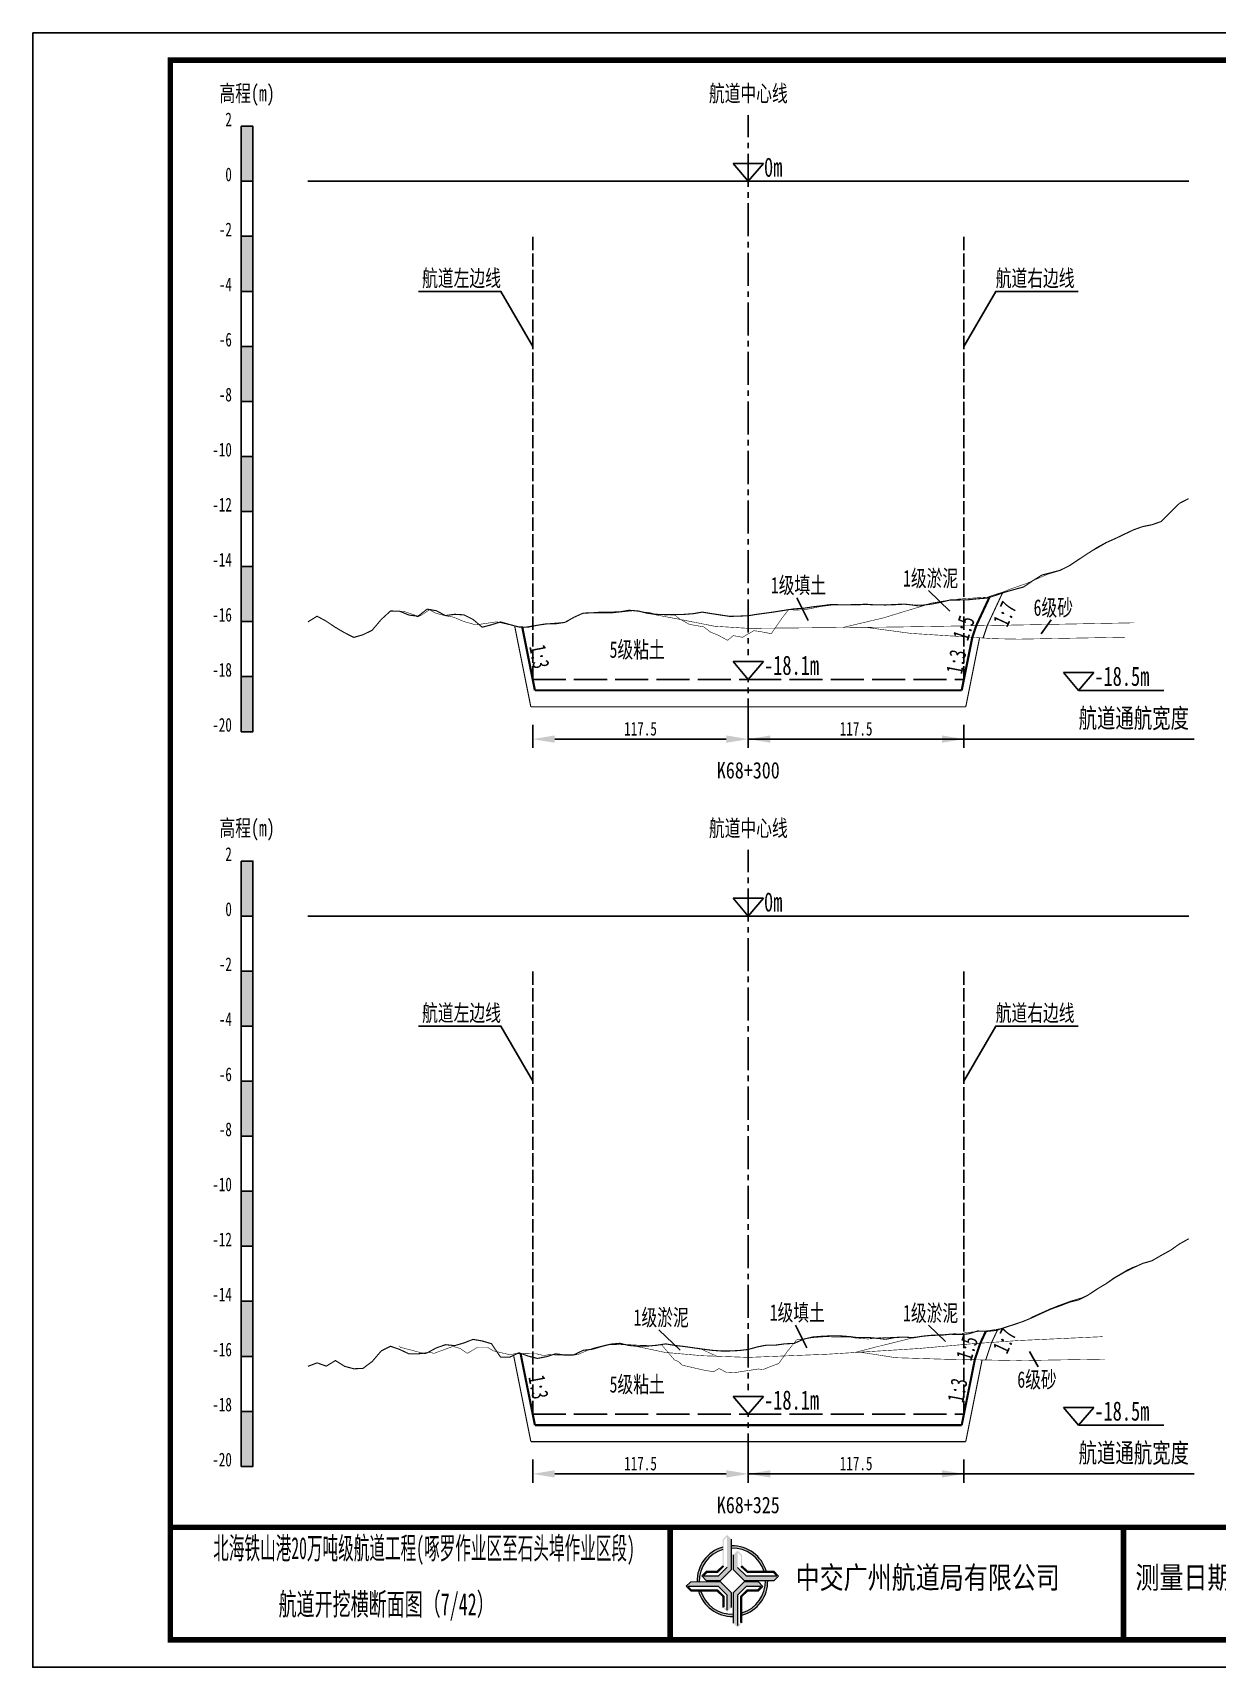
# Model space of a CAD drawing. Header units: millimetres. Extents: x 0 to 1680, y -8762 to 0.
# Drawn here: x 0 to 215.2, y -4306.5 to -4009.5 of the extents above; entities that cross this region are included whole.
import ezdxf
from ezdxf.enums import TextEntityAlignment as Align

# ---------------------------------------------------------------- set-up
doc = ezdxf.new("R2010")
doc.units = ezdxf.units.MM
for name, pattern in [('ACAD_ISO02W100', [15, 12, -3]), ('ACAD_ISO05W100', [33, 24, -3, 0, -3, 0, -3]), ('CENTER2', [1.125, 0.75, -0.125, 0.125, -0.125])]:
    doc.linetypes.add(name, pattern=pattern)
for name, color, linetype in [('0-桩号', 1, 'Continuous'), ('0-航道左右边线标注', 8, 'Continuous'), ('1-疏浚底高', 7, 'Continuous'), ('1-通航宽度', 7, 'Continuous'), ('1-通航底高', 7, 'Continuous'), ('202601', 5, 'Continuous'), ('DMX', 20, 'Continuous'), ('L1', 7, 'Continuous'), ('图幅外框线', 145, 'Continuous'), ('地质分层', 6, 'Continuous'), ('坡比', 1, 'Continuous'), ('尺寸标注', 1, 'Continuous'), ('开挖线', 4, 'Continuous'), ('标尺', 7, 'Continuous'), ('超挖线', 3, 'Continuous'), ('辅助框', 7, 'Continuous'), ('通航底面线', 7, 'ACAD_ISO02W100')]:
    doc.layers.add(name, color=color, linetype=linetype)
doc.styles.get("Standard").update_dxf_attribs({"font": 'arial.ttf'})
doc.styles.add('仿宋', font='仿宋_GB2312.ttf', dxfattribs={"width": 0.8})
doc.styles.add('仿宋GB2312', font='仿宋_GB2312.ttf', dxfattribs={"width": 0.7, "height": 2.5})
doc.styles.add('仿宋体', font='仿宋_GB2312.ttf', dxfattribs={"width": 0.8})
doc.dimstyles.new('2000', dxfattribs={"dimtxt": 3, "dimasz": 2.5, "dimexe": 1.25, "dimexo": 0.625, "dimtad": 1, "dimlfac": 2, "dimdsep": 46, "dimtxsty": 'Standard', "dimcen": 2.5, "dimadec": 0, "dimazin": 0, "dimtfac": 1, "dimtmove": 0, "dimatfit": 3, "dimfxl": 0, "dimarcsym": 0})

# ---------------------------------------------------------------- blocks, each defined once
blk = doc.blocks.new('标尺')
at = {"layer": '标尺', "linetype": 'Continuous'}
for points in [[(-2.116669999959413, 100), (0, 100), (0, 90), (-2.116669999959413, 90)], [(-2.116669999959413, 80), (0, 80), (0, 70), (-2.116669999959413, 70)], [(-2.116669999959413, 60), (0, 60), (0, 50), (-2.116669999959413, 50)], [(-2.116669999959413, 40), (0, 40), (0, 30), (-2.116669999959413, 30)], [(-2.116669999959413, 20), (0, 20), (0, 10), (-2.116669999959413, 10)], [(-2.116669999959413, 0), (0, 0), (0, -10), (-2.116669999959413, -10)]]:
    blk.add_hatch(color=256, dxfattribs=at).paths.add_polyline_path(points)
for p, q in [((-2.116669999959413, -10), (-2.116669999959413, 100)), ((0, -10), (0, 100)), ((-2.116669999959413, 80), (0, 80)), ((-2.116669999959413, 70), (0, 70)), ((-2.116669999959413, 60), (0, 60)), ((-2.116669999959413, 50), (0, 50)), ((-2.116669999959413, 40), (0, 40)), ((-2.116669999959413, 30), (0, 30)), ((-2.116669999959413, 20), (0, 20)), ((-2.116669999959413, 10), (0, 10)), ((-2.116669999959413, 0), (0, 0)), ((-2.116669999959413, -10), (0, -10))]:
    blk.add_line(p, q, dxfattribs=at)
at = {"layer": '标尺'}
for points in [[(-2.116669999959413, 100), (0, 100), (0, 90), (-2.116669999959413, 90)], [(-2.116669999959413, 100), (0, 100), (0, 90), (-2.116669999959413, 90)], [(-2.116669999959413, 80), (0, 80), (0, 70), (-2.116669999959413, 70)], [(-2.116669999959413, 80), (0, 80), (0, 70), (-2.116669999959413, 70)], [(-2.116669999959413, 60), (0, 60), (0, 50), (-2.116669999959413, 50)], [(-2.116669999959413, 60), (0, 60), (0, 50), (-2.116669999959413, 50)], [(-2.116669999959413, 40), (0, 40), (0, 30), (-2.116669999959413, 30)], [(-2.116669999959413, 40), (0, 40), (0, 30), (-2.116669999959413, 30)], [(-2.116669999959413, 20), (0, 20), (0, 10), (-2.116669999959413, 10)], [(-2.116669999959413, 20), (0, 20), (0, 10), (-2.116669999959413, 10)], [(-2.116669999959413, 0), (0, 0), (0, -10), (-2.116669999959413, -10)], [(-2.116669999959413, 0), (0, 0), (0, -10), (-2.116669999959413, -10)]]:
    blk.add_lwpolyline(points, close=True, dxfattribs=at)
at = {"layer": '标尺', "style": '仿宋GB2312', "width": 0.7}
blk.add_text('高程(m)', height=3, dxfattribs=at).set_placement((-1.058334999950603, 106.0000000009313), align=Align.MIDDLE_CENTER)
for s, p in [('2', (-3.816669999971054, 100)), ('0', (-3.816669999971054, 90)), ('-2', (-3.816669999971054, 80)), ('-4', (-3.816669999971054, 70)), ('-6', (-3.816669999971054, 60)), ('-8', (-3.816669999971054, 50)), ('-10', (-3.816669999971054, 40)), ('-12', (-3.816669999971054, 30)), ('-14', (-3.816669999971054, 20)), ('-16', (-3.816669999971054, 10)), ('-18', (-3.816669999971054, 0)), ('-20', (-3.816669999971054, -10))]:
    blk.add_text(s, height=2.5, dxfattribs=at).set_placement(p, align=Align.RIGHT)
blk = doc.blocks.new('*D197')
at = {"layer": 'Defpoints', "color": 0, "ltscale": 0.5}
for p in [(90.8333333338109, -4127), (130, -4127), (130, -4137.853907760334)]:
    blk.add_point(p, dxfattribs=at)
at = {"layer": '尺寸标注', "color": 0, "lineweight": -2, "ltscale": 0.5}
for p, q in [((90.8333333338109, -4135.25), (90.8333333338109, -4139.453907760334)), ((130, -4135.25), (130, -4139.453907760334)), ((94.8333333338109, -4137.853907760334), (126, -4137.853907760334))]:
    blk.add_line(p, q, dxfattribs=at)
at = {"layer": '尺寸标注', "color": 0, "ltscale": 0.5}
for points in [[(94.8333333338109, -4137.187241093667), (94.8333333338109, -4138.520574427001), (90.8333333338109, -4137.853907760334)], [(126, -4137.187241093667), (126, -4138.520574427001), (130, -4137.853907760334)]]:
    blk.add_solid(points, dxfattribs=at)
at = {"layer": '尺寸标注', "color": 0, "ltscale": 0.5, "insert": (110.4166666669055, -4135.978907760334), "char_height": 2.5, "attachment_point": 5, "style": '仿宋GB2312'}
blk.add_mtext('117.5', dxfattribs=at)
blk = doc.blocks.new('*D198')
at = {"layer": 'Defpoints', "color": 0, "ltscale": 0.5}
for p in [(90.8333333335096, -4260.5), (130, -4260.5), (130, -4271.353877654811)]:
    blk.add_point(p, dxfattribs=at)
at = {"layer": '尺寸标注', "color": 0, "lineweight": -2, "ltscale": 0.5}
for p, q in [((90.8333333335096, -4268.75), (90.8333333335096, -4272.953877654812)), ((130, -4268.75), (130, -4272.953877654812)), ((94.8333333335096, -4271.353877654811), (126, -4271.353877654811))]:
    blk.add_line(p, q, dxfattribs=at)
at = {"layer": '尺寸标注', "color": 0, "ltscale": 0.5}
for points in [[(94.8333333335096, -4270.687210988144), (94.8333333335096, -4272.020544321478), (90.8333333335096, -4271.353877654811)], [(126, -4270.687210988144), (126, -4272.020544321478), (130, -4271.353877654811)]]:
    blk.add_solid(points, dxfattribs=at)
at = {"layer": '尺寸标注', "color": 0, "ltscale": 0.5, "insert": (110.4166666667548, -4269.478877654811), "char_height": 2.5, "attachment_point": 5, "style": '仿宋GB2312'}
blk.add_mtext('117.5', dxfattribs=at)
blk = doc.blocks.new('*D138')
at = {"layer": 'Defpoints', "color": 0, "ltscale": 0.5}
for p in [(130, -4127), (169.166666667879, -4127), (169.166666667879, -4137.853854111499)]:
    blk.add_point(p, dxfattribs=at)
at = {"layer": '尺寸标注', "color": 0, "lineweight": -2, "ltscale": 0.5}
for p, q in [((130, -4135.25), (130, -4139.453854111499)), ((169.166666667879, -4135.25), (169.166666667879, -4139.453854111499)), ((134, -4137.853854111499), (165.166666667879, -4137.853854111499))]:
    blk.add_line(p, q, dxfattribs=at)
at = {"layer": '尺寸标注', "color": 0, "ltscale": 0.5}
for points in [[(134, -4137.187187444832), (134, -4138.520520778166), (130, -4137.853854111499)], [(165.166666667879, -4137.187187444832), (165.166666667879, -4138.520520778166), (169.166666667879, -4137.853854111499)]]:
    blk.add_solid(points, dxfattribs=at)
at = {"layer": '尺寸标注', "color": 0, "ltscale": 0.5, "insert": (149.5833333339395, -4135.978854111499), "char_height": 2.5, "attachment_point": 5, "style": '仿宋GB2312'}
blk.add_mtext('117.5', dxfattribs=at)
blk = doc.blocks.new('*D139')
at = {"layer": 'Defpoints', "color": 0, "ltscale": 0.5}
for p in [(130, -4260.5), (169.166666666189, -4260.5), (169.166666666189, -4271.353823995145)]:
    blk.add_point(p, dxfattribs=at)
at = {"layer": '尺寸标注', "color": 0, "lineweight": -2, "ltscale": 0.5}
for p, q in [((130, -4268.75), (130, -4272.953823995145)), ((169.166666666189, -4268.75), (169.166666666189, -4272.953823995145)), ((134, -4271.353823995145), (165.166666666189, -4271.353823995145))]:
    blk.add_line(p, q, dxfattribs=at)
at = {"layer": '尺寸标注', "color": 0, "ltscale": 0.5}
for points in [[(134, -4270.687157328478), (134, -4272.020490661812), (130, -4271.353823995145)], [(165.166666666189, -4270.687157328478), (165.166666666189, -4272.020490661812), (169.166666666189, -4271.353823995145)]]:
    blk.add_solid(points, dxfattribs=at)
at = {"layer": '尺寸标注', "color": 0, "ltscale": 0.5, "insert": (149.5833333330945, -4269.478823995145), "char_height": 2.5, "attachment_point": 5, "style": '仿宋GB2312'}
blk.add_mtext('117.5', dxfattribs=at)
blk = doc.blocks.new('通航底高')
at = {"layer": '1-通航底高'}
for p, q in [((-2.762494692986365, 3.232132659759372), (5.923793651163578e-06, 6.932765245437622e-06)), ((2.762506540631875, 3.232132659759372), (-2.762494692986365, 3.232132659759372)), ((5.923793651163578e-06, 6.932765245437622e-06), (2.762506540631875, 3.232132659759372))]:
    blk.add_line(p, q, dxfattribs=at)
at = {"layer": '1-通航底高', "style": '仿宋', "width": 0.7}
blk.add_attdef('通航底高', (2.856129719933961, 0.8203305718488991), '', height=3.5, dxfattribs=at)
blk = doc.blocks.new('疏浚底高')
at = {"layer": '1-疏浚底高'}
for p, q in [((-2.762500616780017, 3.232125726994127), (0, 0)), ((2.762500616838224, 3.232125726994127), (-2.762500616780017, 3.232125726994127)), ((0, 0), (2.762500616838224, 3.232125726994127)), ((-5.923793651163578e-06, -6.932765245437622e-06), (15.51466270413067, -6.932765245437622e-06))]:
    blk.add_line(p, q, dxfattribs=at)
at = {"layer": '1-疏浚底高', "style": '仿宋', "width": 0.7}
blk.add_attdef('疏浚底高', (2.856123796140309, 0.8203236390836537), '', height=3.5, dxfattribs=at)

msp = doc.modelspace()

# ---------------------------------------------------------------- hatches: boundary and pattern name
at = {"layer": '辅助框'}
h = msp.add_hatch(color=5, dxfattribs=at)
h.paths.add_polyline_path([(126.9546421006709, -4283.245531914723), (126.1757059281855, -4282.467633330833), (125.3669512681752, -4283.276153838646), (125.3669512681752, -4288.036597661984), (124.2904413530021, -4289.112023077023), (122.3438002488702, -4289.112023077023), (121.5476570176869, -4289.907358599197), (122.3430715379506, -4290.699178399098), (124.978640901336, -4290.699178399098), (126.9546421006709, -4288.723855132592)])
h.paths.add_polyline_path([(126.1454878373831, -4288.335033672583), (124.5901777513116, -4289.890380010616), (121.8645652055531, -4289.890380010616), (122.4652603746145, -4289.292388775122), (124.4098916063099, -4289.292388775122), (125.5465556779592, -4288.124466802608), (125.5465556779592, -4283.365021880639), (126.1454878373831, -4282.767331255448)], flags=16)
h = msp.add_hatch(color=5, dxfattribs=at)
edge = h.paths.add_edge_path()
edge.add_ellipse((127.1048981645196, -4290.849361724388), major_axis=(-6.017077195920141, 1.733884546287947e-06), ratio=0.9999999825377229, start_angle=-73.21171767175571, end_angle=1.446762146054482, ccw=False)
edge.add_line((125.3669512681752, -4285.088740435135), (125.3669512681752, -4284.667564622652))
edge.add_ellipse((127.1048981645196, -4290.849361724388), major_axis=(-6.421454345493813, 3.783831980513644e-06), ratio=0.9999999825377264, start_angle=-74.29719975771904, end_angle=1.35689506309039)
edge.add_line((120.6852443925529, -4291.001418438208), (121.0897390788882, -4291.001279625189))
edge = h.paths.add_edge_path()
edge.add_ellipse((127.1048981645196, -4290.849361724388), major_axis=(-6.017077195920906, 2.624791690933952e-07), ratio=0.9999999825377339, start_angle=196.7802887631043, end_angle=271.43091869106274, ccw=False)
edge.add_line((132.8657615312128, -4289.112217217457), (133.2869208646505, -4289.112217217457))
edge.add_ellipse((127.1048981645196, -4290.849361724388), major_axis=(-6.42145434549481, 2.055023733972632e-07), ratio=0.9999999825377471, start_angle=195.6953323995753, end_angle=271.3407921785149)
edge.add_line((126.9546421006709, -4284.429665483964), (126.9546421006709, -4284.834160818589))
edge = h.paths.add_edge_path()
edge.add_ellipse((127.1048981645196, -4290.849361724388), major_axis=(-6.421454345494847, 2.398647111377442e-07), ratio=0.9999999825377328, start_angle=105.7065267224622, end_angle=181.3336320078198)
edge.add_line((133.5246130754142, -4290.699907793533), (133.1201189922183, -4290.699907793533))
edge.add_ellipse((127.1048981645196, -4290.849361724388), major_axis=(-6.017077195920033, 3.038804149501319e-06), ratio=0.9999999825377467, start_angle=106.79232762585761, end_angle=181.4233031416354, ccw=False)
edge.add_line((128.8432505388051, -4296.609860479367), (128.8432505388051, -4297.031044626963))
edge = h.paths.add_edge_path()
edge.add_ellipse((127.1048981645196, -4290.849361724388), major_axis=(6.017077195919978, 2.129043967020969e-06), ratio=0.9999999825377341, start_angle=196.8039056354283, end_angle=271.4347580706571, ccw=False)
edge.add_line((121.3447520372062, -4292.588882915747), (120.92358451263, -4292.589027449381))
edge.add_ellipse((127.1048981645196, -4290.849361724388), major_axis=(6.421454345494965, 1.010893226884053e-06), ratio=0.9999999825377122, start_angle=195.7186902341801, end_angle=271.3444001294426)
edge.add_line((127.2555596849113, -4297.269048223508), (127.2555596849113, -4296.864552247775))
h = msp.add_hatch(color=5, dxfattribs=at)
h.paths.add_polyline_path([(129.2303930924922, -4290.699907793533), (134.7087164384513, -4290.699907793533), (135.486614979723, -4289.920971685421), (134.6780945359855, -4289.112217217457), (129.9176505204826, -4289.112217217457), (128.8422251481801, -4288.03570710994), (128.8422251481801, -4286.089066240799), (128.0468895402639, -4285.292922881616), (127.2550698900013, -4286.088337358963), (127.2550698900013, -4288.723906744015)])
h.paths.add_polyline_path([(128.0638683000296, -4288.335443487179), (128.0638683000296, -4285.609831133377), (128.6618594285636, -4286.2105261531), (128.6618594285636, -4288.155157427323), (129.8297815507441, -4289.291821563255), (134.5892263871818, -4289.291821563255), (135.1869169908254, -4289.890753594411), (129.6192146592825, -4289.890753594411)], flags=16)
h = msp.add_hatch(color=5, dxfattribs=at)
h.paths.add_polyline_path([(124.9782503556996, -4290.99994512273), (119.499927330175, -4291.00182517649), (118.7222961381464, -4291.781028228294), (119.5310940782218, -4292.589505327714), (124.2915378373652, -4292.587871709836), (125.3673325639456, -4293.664012334835), (125.3680006059199, -4295.610653374684), (126.1636093950062, -4296.40652363826), (126.9551560136466, -4295.610837432396), (126.9542515550344, -4292.975268389237)])
h.paths.add_polyline_path([(126.1455864884942, -4293.36400901438), (126.1465218583732, -4296.089621367943), (125.5483246263056, -4295.489131426346), (125.5476572892754, -4293.544500322831), (124.3793451341181, -4292.408237114918), (119.6199005754083, -4292.409870391381), (119.0220044663935, -4291.811143438351), (124.5897064988702, -4291.809232793819)], flags=16)
h = msp.add_hatch(color=5, dxfattribs=at)
h.paths.add_polyline_path([(129.2315609056144, -4290.999116607201), (127.2555596849113, -4292.974439873708), (127.2555596849113, -4298.452763262284), (128.0344958787649, -4299.230661675465), (128.8432505388051, -4298.422141167653), (128.8432505388051, -4293.661697344315), (129.9197604539483, -4292.586271929276), (131.8664015580802, -4292.586271929276), (132.6625447679251, -4291.790936407101), (131.8671302476614, -4290.999116607201)])
h.paths.add_polyline_path([(129.6200240770071, -4291.807915166866), (132.3456365800589, -4291.807915166866), (131.7449414323359, -4292.405906231177), (129.800310179302, -4292.405906231177), (128.6636461076527, -4293.57382820369), (128.6636461076527, -4298.333273125661), (128.0647139695674, -4298.930963750851), (128.0647139695674, -4293.363261333716)], flags=16)

# ---------------------------------------------------------------- linework, layer by layer
at = {"layer": '0-航道左右边线标注', "linetype": 'ACAD_ISO02W100', "ltscale": 0.2}
for points in [[(90.83333333381051, -4127), (90.83333333381051, -4046.5)], [(169.1666666678793, -4127), (169.1666666678793, -4046.5)], [(90.83333333350947, -4260.5), (90.83333333350947, -4180)], [(169.1666666661886, -4260.5), (169.1666666661886, -4180)], [(169.1666666661886, -4260.5), (169.1666666661886, -4180)], [(169.1666666661886, -4260.5), (169.1666666661886, -4180)], [(169.1666666661886, -4260.5), (169.1666666661886, -4180)], [(169.1666666661886, -4260.5), (169.1666666661886, -4180)]]:
    msp.add_lwpolyline(points, dxfattribs=at)
at = {"layer": '0-航道左右边线标注'}
for points in [[(90.8333333338109, -4066.5), (85.05983064194372, -4056.499999999984), (70.05983064194372, -4056.49999999994)], [(169.166666667879, -4066.5), (174.9401693598044, -4056.500000000016), (189.9401693598044, -4056.50000000006)], [(90.8333333335096, -4200), (85.05983064164242, -4189.999999999984), (70.05983064164242, -4189.99999999994)], [(169.166666666189, -4200), (174.9401693581144, -4190.000000000016), (189.9401693581144, -4190.00000000006)]]:
    msp.add_lwpolyline(points, dxfattribs=at)
at = {"layer": '1-通航宽度'}
for points in [[(130, -4137.85), (211, -4137.85)], [(130, -4271.35), (211, -4271.35)]]:
    msp.add_lwpolyline(points, dxfattribs=at)
at = {"layer": '202601', "color": 1, "linetype": 'Continuous', "const_width": 0.1}
for points in [[(66.37700000019844, -4114.599999999999), (67.60022222242044, -4114.700001716613), (69.37355555575445, -4115.300001144409), (69.89355555575443, -4115.64999961853), (70.49022222242044, -4115.399998664855), (72.09355555575445, -4114.349998474121), (73.15022222242044, -4114.949997901917), (75.00355555575445, -4115.449999809264), (76.46688888908744, -4115.700000762939), (78.22688888908743, -4116.44999885559), (80.48688888908744, -4117.100004196166), (83.89688888908742, -4116.600002288818), (84.34022222242044, -4116.550001144409), (87.11688888908742, -4117.199996948242), (88.81355555575445, -4117.599996566772), (89.96688888908743, -4117.400001525878), (93.33022222242045, -4116.849998474121), (93.87022222242044, -4116.849998474121), (96.94355555575444, -4116.600002288818), (98.68022222242044, -4115.500000953674), (100.5802222224204, -4114.850000381469), (102.3102222224204, -4114.949997901917), (104.6735555557544, -4114.949997901917), (105.1702222224204, -4114.949997901917), (108.3702222224204, -4114.599999427795), (108.9635555557544, -4114.549998283386), (109.0068888890874, -4114.549998283386), (109.1102222224204, -4114.549998283386), (112.2068888890874, -4114.900001525878), (112.9202222224204, -4115.100001335144), (116.7602222224204, -4115.350002288818), (117.3402222224204, -4115.900000572205), (119.2702222224204, -4117.000001907349), (121.8735555557544, -4117.450002670288), (123.1235555557544, -4118.399995803832), (124.4768888890874, -4118.94999885559), (126.2402222224204, -4119.900001525878), (127.2735555557544, -4119.050001144409), (128.9335555557544, -4119.349998474121), (131.0035555557544, -4118.14999961853), (132.1268888890875, -4118.300003051757), (134.1702222224205, -4118.700002670287), (136.0702222224205, -4115.950001716613), (137.3302222224204, -4114.300002098083), (138.3902222224204, -4114.39999961853), (140.2302222224204, -4114.349998474121), (143.1868888890874, -4113.749999046326), (145.6602222224204, -4113.450001716613), (146.6035555557544, -4113.450001716613), (148.0068888890875, -4113.400000572205), (149.8168888890875, -4113.349999427795), (151.5568888890874, -4113.299998283386), (153.3935555557544, -4113.499998092651), (154.8202222224205, -4113.499998092651), (157.6035555557544, -4113.450001716613), (158.4902222224204, -4113.299998283386), (160.8702222224204, -4113.699997901917), (161.1435555557544, -4113.699997901917), (161.2935555557544, -4113.699997901917), (163.4002222224204, -4113.099998474121), (166.5002222224204, -4112.600001335144), (167.0635555557544, -4112.499999046326), (167.4902222224204, -4112.550000190734), (168.2635555557544, -4112.400001525878), (169.7935555557544, -4112.299999237061), (171.9002222224204, -4112.150000572205), (172.9602222224204, -4112.099999427795), (173.2702222224204, -4112.150000572205), (173.8768888890874, -4111.89999961853), (176.3335555557544, -4111.100000381469), (177.8535555557544, -4110.500000953674), (180.6135555557544, -4109.549998283386), (181.3668888890874, -4109.199999809265), (184.3735555557543, -4107.899998664855), (185.7335555557544, -4107.499999046326), (187.3402222224204, -4106.800002098083), (187.6268888890874, -4106.699999809265), (187.8202222224205, -4106.600002288818), (190.7068888890875, -4104.700001716614), (191.5902222224204, -4104.149998664855), (193.5868888890874, -4103.050002098083), (195.1368888890875, -4102.150000572205), (196.7135555557544, -4101.449998855591), (198.3835555557544, -4100.64999961853), (200.7935555557544, -4099.500001907349), (200.8302222224204, -4099.500001907349)], [(66.64999999999947, -4248.099999998836), (66.76322222222146, -4248.350000380306), (67.17322222222145, -4248.449997900752), (71.32988888888846, -4249.549999235896), (71.96988888888845, -4249.250001906184), (72.91655555555548, -4249.45000171545), (76.34655555555545, -4248.20000171545), (77.59655555555545, -4248.550000189571), (78.97322222222147, -4249.45000171545), (80.73655555555547, -4248.400001524715), (82.68322222222146, -4248.400001524715), (83.71322222222146, -4249.00000095251), (85.13322222222146, -4249.349999426631), (86.69988888888847, -4249.699997900752), (87.72655555555546, -4249.499998091487), (91.53322222222147, -4249.549999235896), (92.83655555555546, -4249.850001333982), (93.78655555555545, -4249.699997900752), (97.88322222222146, -4249.850001333982), (99.07655555555546, -4249.650001524715), (100.8265555555555, -4248.899998663692), (101.8565555555555, -4248.499999045162), (104.4732222222215, -4247.849998472957), (106.7132222222215, -4247.899999617366), (107.9932222222215, -4247.849998472957), (109.4898888888885, -4247.950000761775), (110.8665555555555, -4248.000001906184), (112.6965555555555, -4248.049998282222), (114.1998888888885, -4247.849998472957), (116.5798888888885, -4250.649995802669), (117.3132222222215, -4250.950002669124), (117.9998888888885, -4251.599998472957), (121.8832222222215, -4252.499999998836), (123.6998888888885, -4252.799997328548), (124.6932222222215, -4252.200002669124), (126.1532222222215, -4253.000001906184), (127.8765555555555, -4252.899999617366), (131.8265555555554, -4252.299995421199), (132.6665555555554, -4252.399997710017), (135.2032222222215, -4251.400003432063), (135.4932222222214, -4251.350002287654), (137.0232222222215, -4249.200000761775), (138.7665555555554, -4246.999998091487), (139.1165555555555, -4246.95000171545), (141.7232222222215, -4246.599998472957), (143.7498888888884, -4246.449999808101), (144.4365555555555, -4246.449999808101), (146.6098888888885, -4246.50000095251), (148.5065555555555, -4246.50000095251), (149.3598888888885, -4246.649999617366), (151.7365555555555, -4246.849999426631), (154.4632222222215, -4246.550002096919), (157.7098888888885, -4246.550002096919), (159.3498888888885, -4246.550002096919), (161.1065555555554, -4246.449999808101), (162.6465555555554, -4246.249999998836), (164.1698888888885, -4246.100001333982), (165.3698888888885, -4246.050000189571), (167.8432222222215, -4245.850000380306), (168.8765555555555, -4245.850000380306), (169.3832222222215, -4245.70000171545), (173.3098888888885, -4245.349998472957), (173.3698888888885, -4245.349998472957), (173.5365555555554, -4245.349998472957), (176.4965555555555, -4244.850001333982), (179.3398888888885, -4243.899998663692), (180.6298888888884, -4243.400001524715), (181.5365555555554, -4242.849998472957), (184.9732222222215, -4241.300001143247), (185.2898888888885, -4241.199998854427), (185.9998888888884, -4240.900001524715), (188.5665555555555, -4239.949998854427), (189.4565555555554, -4239.699997900752), (190.5898888888885, -4239.349999426631), (192.2365555555555, -4238.600001333982), (194.2732222222215, -4237.249999045162), (195.7532222222214, -4236.199998854427), (196.3532222222215, -4235.749998091487), (197.4798888888885, -4235.100002287654), (198.8132222222214, -4234.299998282222), (199.9065555555554, -4233.800001143247), (200.8332222222215, -4233.449997900752)]]:
    msp.add_lwpolyline(points, dxfattribs=at)
at = {"layer": 'DMX', "color": 7, "linetype": 'Continuous', "const_width": 0.2}
for points in [[(50, -4116.555000000168), (50, -4116.555000000168), (51.66666666668607, -4115.524999999907), (53.33333333331393, -4116.435000000056), (55, -4117.549999999814), (56.66666666668607, -4118.529999999795), (58.33333333331393, -4119.375), (60, -4118.895000000019), (61.66666666668607, -4118.075000000186), (63.33333333331393, -4116.100000000093), (65, -4114.569999999832), (66.66666666668607, -4114.620000000112), (68.33333333331393, -4115.310000000056), (70, -4115.520000000019), (71.66666666668607, -4114.23499999987), (73.33333333331393, -4114.529999999795), (75, -4115.410000000149), (76.66666666668607, -4115.174999999814), (78.33333333331393, -4115.279999999795), (80, -4116.120000000112), (81.66666666668607, -4117.520000000019), (83.33333333331393, -4117.080000000075), (85, -4116.564999999944), (86.66666666668607, -4117.040000000037), (88.33333333331393, -4117.48499999987), (90, -4117.5), (91.66666666668607, -4117.165000000037), (93.33333333331393, -4116.919999999925), (95, -4116.895000000019), (96.66666666668607, -4116.64000000013), (98.33333333331393, -4115.714999999851), (100, -4114.964999999851), (101.6666666666861, -4114.904999999795), (103.3333333333139, -4114.774999999907), (105, -4114.785000000149), (106.6666666666861, -4114.73499999987), (108.3333333333139, -4114.444999999832), (110, -4114.575000000186), (111.6666666666861, -4114.98499999987), (113.3333333333139, -4115.194999999832), (115, -4115.240000000224), (116.6666666666861, -4115.214999999851), (118.3333333333139, -4115.189999999944), (120, -4115.060000000056), (121.6666666666861, -4114.774999999907), (123.3333333333139, -4115.055000000168), (125, -4115.310000000056), (126.6666666666861, -4115.555000000168), (128.3333333333139, -4115.504999999888), (130, -4115.430000000168), (131.6666666666861, -4115.160000000149), (133.3333333333139, -4114.939999999944), (135, -4114.705000000075), (136.6666666666861, -4114.430000000168), (138.3333333333139, -4114.185000000056), (140, -4114.089999999851), (141.6666666666861, -4113.825000000186), (143.3333333333139, -4113.620000000112), (145, -4113.410000000149), (146.6666666666861, -4113.439999999944), (148.3333333333139, -4113.450000000186), (150, -4113.419999999925), (151.6666666666861, -4113.399999999907), (153.3333333333139, -4113.459999999963), (155, -4113.479999999981), (156.6666666666861, -4113.395000000019), (158.3333333333139, -4113.325000000186), (160, -4113.504999999888), (161.6666666666861, -4113.520000000019), (163.3333333333139, -4113.314999999944), (165, -4112.970000000205), (166.6666666666861, -4112.580000000075), (168.3333333333139, -4112.569999999832), (170, -4112.524999999907), (171.6666666666861, -4112.354999999981), (173.3333333333139, -4112.229999999981), (175, -4111.709999999963), (176.6666666666861, -4111.134999999776), (178.3333333333139, -4110.665000000037), (180, -4110.220000000205), (181.6666666666861, -4109.084999999963), (183.3333333333139, -4108.040000000037), (185, -4107.615000000224), (186.6666666666861, -4107.185000000056), (188.3333333333139, -4106.350000000093), (190, -4105.23499999987), (191.6666666666861, -4104.129999999888), (193.3333333333139, -4103.064999999944), (195, -4102.145000000019), (196.6666666666861, -4101.410000000149), (198.3333333333139, -4100.600000000093), (200, -4099.825000000186), (201.6666666666861, -4099.229999999981), (203.3333333333139, -4098.899999999907), (205, -4098.319999999832), (206.6666666666861, -4096.634999999776), (208.3333333333139, -4095.004999999888), (209.9999999999997, -4094.149999999907)], [(49.99999999999979, -4251.814999999944), (50, -4251.814999999944), (51.66666666668607, -4251.185000000056), (53.33333333331393, -4251.779999999795), (55, -4250.759999999776), (56.66666666668607, -4251.814999999944), (58.33333333331393, -4252.259999999776), (60, -4252.189999999944), (61.66666666668607, -4250.939999999944), (63.33333333331393, -4248.995000000112), (65, -4248.165000000037), (66.66666666668607, -4248.745000000112), (68.33333333331393, -4249.540000000037), (70, -4249.544999999925), (71.66666666668607, -4249.365000000224), (73.33333333331393, -4248.459999999963), (75, -4247.879999999888), (76.66666666668607, -4248.055000000168), (78.33333333331393, -4247.564999999944), (80, -4246.915000000037), (81.66666666668607, -4247.209999999963), (83.33333333331393, -4247.700000000186), (85, -4250.145000000019), (86.66666666668607, -4250.14000000013), (88.33333333331393, -4249.345000000205), (90, -4249.950000000186), (91.66666666668607, -4250.379999999888), (93.33333333331393, -4250.060000000056), (95, -4249.540000000037), (96.66666666668607, -4249.76500000013), (98.33333333331393, -4249.720000000205), (100, -4248.904999999795), (101.6666666666861, -4248.709999999963), (103.3333333333139, -4248.209999999963), (105, -4247.785000000149), (106.6666666666861, -4247.629999999888), (108.3333333333139, -4248.024999999907), (110, -4248.174999999814), (111.6666666666861, -4248.134999999776), (113.3333333333139, -4247.990000000224), (115, -4247.73499999987), (116.6666666666861, -4248.020000000019), (118.3333333333139, -4248.205000000075), (120, -4248.450000000186), (121.6666666666861, -4248.674999999814), (123.3333333333139, -4248.899999999907), (125, -4249.020000000019), (126.6666666666861, -4249.020000000019), (128.3333333333139, -4248.944999999832), (130, -4248.745000000112), (131.6666666666861, -4248.279999999795), (133.3333333333139, -4247.959999999963), (135, -4247.955000000075), (136.6666666666861, -4247.725000000093), (138.3333333333139, -4247.649999999907), (140, -4246.895000000019), (141.6666666666861, -4246.495000000112), (143.3333333333139, -4246.35999999987), (145, -4246.279999999795), (146.6666666666861, -4246.285000000149), (148.3333333333139, -4246.404999999795), (150, -4246.615000000224), (151.6666666666861, -4246.555000000168), (153.3333333333139, -4246.720000000205), (155, -4246.89000000013), (156.6666666666861, -4246.569999999832), (158.3333333333139, -4246.495000000112), (160, -4246.615000000224), (161.6666666666861, -4246.339999999851), (163.3333333333139, -4246.174999999814), (165, -4246.169999999925), (166.6666666666861, -4245.979999999981), (168.3333333333139, -4246.049999999814), (170, -4245.915000000037), (171.6666666666861, -4245.395000000019), (173.3333333333139, -4245.464999999851), (175, -4245.294999999925), (176.6666666666861, -4244.725000000093), (178.3333333333139, -4244.205000000075), (180, -4243.629999999888), (181.6666666666861, -4242.930000000168), (183.3333333333139, -4242.149999999907), (185, -4241.399999999907), (186.6666666666861, -4240.810000000056), (188.3333333333139, -4240.154999999795), (190, -4239.73499999987), (191.6666666666861, -4238.904999999795), (193.3333333333139, -4237.790000000037), (195, -4236.805000000168), (196.6666666666861, -4235.669999999925), (198.3333333333139, -4234.714999999851), (200, -4233.875), (201.6666666666861, -4233.104999999981), (203.3333333333139, -4232.634999999776), (205, -4231.660000000149), (206.6666666666861, -4230.75), (208.3333333333139, -4229.575000000186), (210, -4228.64000000013)]]:
    msp.add_lwpolyline(points, dxfattribs=at)
at = {"layer": 'L1', "linetype": 'CENTER2', "ltscale": 8}
for p, q in [((129.9999999999995, -4136.5), (129.9999999999995, -4024.5)), ((129.9999999999995, -4269.999999999069), (129.9999999999995, -4157.999999999069))]:
    msp.add_line(p, q, dxfattribs=at)
at = {"layer": 'L1'}
for p, q in [((127.2374993832194, -4033.267874272773), (129.9999999999995, -4036.499999999767)), ((132.7625006168377, -4033.267874272773), (127.2374993832194, -4033.267874272773)), ((129.9999999999995, -4036.499999999767), (132.7625006168377, -4033.267874272773)), ((49.99999999999946, -4036.499999999767), (209.9999999999995, -4036.500000000233)), ((127.2374993832194, -4166.767874271842), (129.9999999999995, -4169.999999998836)), ((132.7625006168377, -4166.767874271842), (127.2374993832194, -4166.767874271842)), ((129.9999999999995, -4169.999999998836), (132.7625006168377, -4166.767874271842)), ((49.99999999999946, -4169.999999998836), (209.9999999999995, -4169.999999999302))]:
    msp.add_line(p, q, dxfattribs=at)
at = {"layer": '地质分层', "linetype": 'Continuous'}
for p, q in [((140.8553557412215, -4116.323956068223), (138.7881128098579, -4112.192825847233)), ((140.6478256851797, -4248.477926437243), (138.5805827538161, -4244.346796216252))]:
    msp.add_line(p, q, dxfattribs=at)
at = {"layer": '地质分层', "linetype": 'ACAD_ISO05W100', "ltscale": 0.2, "const_width": 0.1, "flags": 128}
for points in [[(147.1777403462911, -4117.572779815178), (154.5270968833938, -4115.82883189898), (162.4506135297124, -4113.423574535642)], [(111.6666666666861, -4114.98499999987), (117.387648136355, -4116.065034877509), (123.8397793406621, -4117.337752103806), (130, -4117.726535688154), (156.6705901362002, -4117.487810466439), (179.1664774639648, -4117.115825364832), (200.1033928105608, -4116.720845500939)], [(151.3203255804256, -4117.535700036213), (159.4997125435621, -4118.6410367731), (174.6196396965533, -4119.605300697498), (179.1664774639648, -4119.692108425312), (198.4217970939353, -4119.338530275039)], [(109.3098046670784, -4248.112882419955), (114.8383825889905, -4249.280966778751), (121.5519431084394, -4249.881870234385), (130, -4250.19257137645), (144.4447397328913, -4249.609542094171), (160.8854051511735, -4248.584143280983), (170.6285562999547, -4247.717139407061), (179.1664774639648, -4247.121650849003), (194.3729765061289, -4246.422191312537)], [(149.3645092661609, -4249.302697710693), (153.105318531394, -4248.322930575348), (160, -4246.615000000224)], [(121.3181705685565, -4248.627953026444), (124.2810352543602, -4249.982240302488)], [(150.3175011285348, -4249.243259926792), (156.8293674141169, -4250.248679565266), (165.5260319579393, -4250.52100770548), (179.1664774639648, -4250.774216612335), (194.7915711477399, -4250.507113412954)]]:
    msp.add_lwpolyline(points, dxfattribs=at)
at = {"layer": '地质分层'}
for points in [[(162.7144706254985, -4110.85712276266), (166.5965959027017, -4114.584285376583)], [(185.0368309176611, -4116.172684044122), (183.2293575304429, -4118.708720306102)], [(113.7621088191054, -4245.160419964161), (117.6442340963085, -4248.887582578083)], [(162.7144706251975, -4244.35712276266), (165.7984460764403, -4247.317995270208)], [(181.0799340429367, -4249.139078441032), (182.6667712429698, -4251.922563274038)]]:
    msp.add_lwpolyline(points, dxfattribs=at)
at = {"layer": '开挖线', "linetype": 'Continuous', "const_width": 0.4, "flags": 128}
for points in [[(171.3992528790964, -4117.244261811205), (173.8084133789657, -4112.081775025735)], [(91.23333333313565, -4128.999999996626), (88.93140987156265, -4117.49038268876)], [(168.7666666684678, -4128.999999996626), (170.695656445213, -4119.355051112899)], [(170.695656445213, -4119.355051112899), (171.3992528790964, -4117.244261811205)], [(91.23333333313565, -4128.999999996626), (168.7666666684678, -4128.999999996626)], [(172.1462719365837, -4247.611284330792), (173.1514364695374, -4245.45736033159)], [(91.2333333328346, -4262.499999996626), (88.62339156087027, -4249.450291136804)], [(171.1416165984273, -4250.625250345322), (172.1462719365836, -4247.611284330792)], [(168.7666666681668, -4262.499999996626), (171.1416165984271, -4250.625250345322)], [(91.2333333328346, -4262.499999996626), (168.7666666681668, -4262.499999996626)]]:
    msp.add_lwpolyline(points, dxfattribs=at)
at = {"layer": '超挖线', "linetype": 'ACAD_ISO02W100', "ltscale": 0.5, "const_width": 0.2, "flags": 128}
for points in [[(173.4148062129134, -4117.210933238709), (176.1703318129178, -4111.30623552438)], [(90.50000003309322, -4131.999999996626), (87.5554616878913, -4117.277308270615)], [(169.4999999685101, -4131.999999996626), (172.0121974292213, -4119.439012693072)], [(172.6540367975497, -4119.479945598494), (173.410349686895, -4117.211006930458)], [(90.50000003309322, -4131.999999996626), (169.4999999685101, -4131.999999996626)], [(174.2135585633863, -4247.467098701897), (175.270352956077, -4245.202539288975)], [(90.50000003279217, -4265.499999996626), (87.36169438880749, -4249.808471776701)], [(173.1293290797307, -4250.662148444017), (174.1938883521739, -4247.468470626688)], [(173.1293290797307, -4250.662148444017), (174.1938883521739, -4247.468470626688)], [(173.1293290797307, -4250.662148444017), (174.1938883521739, -4247.468470626688)], [(169.4999999682091, -4265.499999996626), (172.4700180495924, -4250.649909589712)], [(90.50000003279217, -4265.499999996626), (169.4999999682091, -4265.499999996626)]]:
    msp.add_lwpolyline(points, dxfattribs=at)
at = {"layer": '辅助框', "color": 5, "linetype": 'Continuous', "lineweight": 0}
for p, q in [((126.9546421006709, -4288.723855132592), (126.9546421006709, -4283.245531914723)), ((125.3669512681752, -4288.036597661984), (124.2904413530021, -4289.112023077023)), ((125.5465556779592, -4288.124466802608), (124.4098916063099, -4289.292388775122)), ((124.5901777513116, -4289.890380010616), (126.1454878373831, -4288.335033672583)), ((127.2550698900013, -4286.088337358963), (127.2550698900013, -4288.723906744015)), ((128.0638683000296, -4288.335443487179), (129.6192146592825, -4289.890753594411)), ((129.8297815507441, -4289.291821563255), (128.6618594285636, -4288.155157427323)), ((129.9176505204826, -4289.112217217457), (128.8422251481801, -4288.03570710994)), ((119.499927330175, -4291.00182517649), (118.7222961381464, -4291.781028228294)), ((124.9782503556996, -4290.99994512273), (119.499927330175, -4291.00182517649)), ((122.3438002488702, -4289.112023077023), (121.5476570176869, -4289.907358599197)), ((121.5476570176869, -4289.907358599197), (122.3430715379506, -4290.699178399098)), ((122.4652603746145, -4289.292388775122), (121.8645652055531, -4289.890380010616)), ((121.8645652055531, -4289.890380010616), (124.5901777513116, -4289.890380010616)), ((122.3430715379506, -4290.699178399098), (124.978640901336, -4290.699178399098)), ((124.2904413530021, -4289.112023077023), (122.3438002488702, -4289.112023077023)), ((124.4098916063099, -4289.292388775122), (122.4652603746145, -4289.292388775122)), ((126.9542515550344, -4292.975268389237), (124.9782503556996, -4290.99994512273)), ((124.978640901336, -4290.699178399098), (126.9546421006709, -4288.723855132592)), ((127.2550698900013, -4288.723906744015), (129.2303930924922, -4290.699907793533)), ((129.2315609056144, -4290.999116607201), (127.2555596849113, -4292.974439873708)), ((129.2303930924922, -4290.699907793533), (134.7087164384513, -4290.699907793533)), ((131.8671302476614, -4290.999116607201), (129.2315609056144, -4290.999116607201)), ((129.6192146592825, -4289.890753594411), (135.1869169908254, -4289.890753594411)), ((134.5892263871818, -4289.291821563255), (129.8297815507441, -4289.291821563255)), ((134.6780945359855, -4289.112217217457), (129.9176505204826, -4289.112217217457)), ((132.6625447679251, -4291.790936407101), (131.8671302476614, -4290.999116607201)), ((135.1869169908254, -4289.890753594411), (134.5892263871818, -4289.291821563255)), ((135.486614979723, -4289.920971685421), (134.6780945359855, -4289.112217217457)), ((134.7087164384513, -4290.699907793533), (135.486614979723, -4289.920971685421)), ((118.7222961381464, -4291.781028228294), (119.5310940782218, -4292.589505327714)), ((124.5897064988702, -4291.809232793819), (119.0220044663935, -4291.811143438351)), ((119.0220044663935, -4291.811143438351), (119.6199005754083, -4292.409870391381)), ((119.5310940782218, -4292.589505327714), (124.2915378373652, -4292.587871709836)), ((119.6199005754083, -4292.409870391381), (124.3793451341181, -4292.408237114918)), ((124.2915378373652, -4292.587871709836), (125.3673325639456, -4293.664012334835)), ((124.3793451341181, -4292.408237114918), (125.5476572892754, -4293.544500322831)), ((126.1455864884942, -4293.36400901438), (124.5897064988702, -4291.809232793819)), ((125.3673325639456, -4293.664012334835), (125.3680006059199, -4295.610653374684)), ((125.5476572892754, -4293.544500322831), (125.5483246263056, -4295.489131426346)), ((126.1465218583732, -4296.089621367943), (126.1455864884942, -4293.36400901438)), ((126.9551560136466, -4295.610837432396), (126.9542515550344, -4292.975268389237)), ((127.2555596849113, -4292.974439873708), (127.2555596849113, -4298.452763262284)), ((129.6200240770071, -4291.807915166866), (128.0647139695674, -4293.363261333716)), ((128.0647139695674, -4293.363261333716), (128.0647139695674, -4298.930963750851)), ((128.6636461076527, -4293.57382820369), (129.800310179302, -4292.405906231177)), ((128.6636461076527, -4298.333273125661), (128.6636461076527, -4293.57382820369)), ((128.8432505388051, -4293.661697344315), (129.9197604539483, -4292.586271929276)), ((128.8432505388051, -4298.422141167653), (128.8432505388051, -4293.661697344315)), ((132.3456365800589, -4291.807915166866), (129.6200240770071, -4291.807915166866)), ((129.800310179302, -4292.405906231177), (131.7449414323359, -4292.405906231177)), ((129.9197604539483, -4292.586271929276), (131.8664015580802, -4292.586271929276)), ((131.7449414323359, -4292.405906231177), (132.3456365800589, -4291.807915166866)), ((131.8664015580802, -4292.586271929276), (132.6625447679251, -4291.790936407101))]:
    msp.add_line(p, q, dxfattribs=at)
at = {"layer": '辅助框', "color": 24, "const_width": 1}
for points in [[(25.00000000039745, -4281.081966023392), (415.0000000003974, -4281.081966023392)], [(115.8011873343321, -4281.081966023392), (115.8011873343321, -4301.5)], [(198.1590174286152, -4281.081966023392), (198.1590174286152, -4301.5)]]:
    msp.add_lwpolyline(points, dxfattribs=at)
at = {"layer": '辅助框', "color": 5, "linetype": 'Continuous', "lineweight": 0}
for major_axis, ratio, start_param, end_param in [((-6.421454345493874, 3.783831980513667e-06), 0.9999999825377256, -1.296730760784131, 0.02368228645498349), ((-6.017077195920137, 1.733884546287946e-06), 0.9999999825377225, -1.277785524412653, 0.02525076294187012), ((-6.421454345494849, 2.055023733972644e-07), 0.9999999825377464, 3.415527881157325, 4.735790218484762), ((-6.017077195920323, 2.624791690933738e-07), 0.9999999825377344, 3.434463941941369, 4.737363222872061), ((-6.421454345494839, 2.398647111377438e-07), 0.9999999825377329, 1.844926932154336, 3.164868923136232), ((-6.017077195919474, 3.038804149501042e-06), 0.9999999825377472, 1.863877732939714, 3.166433979665309), ((6.421454345494936, 1.01089322688405e-06), 0.9999999825377134, 3.415935552277314, 4.735853189107702), ((6.017077195919973, 2.129043967020968e-06), 0.9999999825377346, 3.434876134122447, 4.737430232687218)]:
    msp.add_ellipse((127.1048981645196, -4290.849361724388), major_axis=major_axis, ratio=ratio, start_param=start_param, end_param=end_param, dxfattribs=at)

# ---------------------------------------------------------------- block references
at = {"layer": '1-疏浚底高'}
for p in [(190, -4129), (190, -4262.5)]:
    msp.add_blockref('疏浚底高', p, dxfattribs=at).add_auto_attribs({'疏浚底高': '-18.5m'})
at = {"layer": '标尺'}
for p in [(39.99999999999946, -4126.5), (39.99999999999946, -4259.999999999069)]:
    msp.add_blockref('标尺', p, dxfattribs=at)

# ---------------------------------------------------------------- texts
at = {"layer": '0-航道左右边线标注', "style": '仿宋', "width": 0.7}
for p in [(85.05983064194372, -4056.499999999984), (85.05983064164242, -4189.999999999984)]:
    msp.add_text('航道左边线', height=3, dxfattribs=at).set_placement(p, align=Align.BOTTOM_RIGHT)
for p in [(174.9401693598044, -4056.500000000016), (174.9401693581144, -4190.000000000016)]:
    msp.add_text('航道右边线', height=3, dxfattribs=at).set_placement(p, align=Align.BOTTOM_LEFT)
at = {"layer": '1-通航宽度', "style": '仿宋', "width": 0.7}
for p in [(190, -4136.85), (190, -4270.35)]:
    msp.add_text('航道通航宽度', height=3.5, dxfattribs=at).set_placement(p, align=Align.BOTTOM_LEFT)
at = {"layer": 'L1', "style": '仿宋', "width": 0.7}
for p in [(129.9999999999995, -4020.52892156085), (129.9999999999995, -4154.028921559919)]:
    msp.add_text('航道中心线', height=3, dxfattribs=at).set_placement(p, align=Align.MIDDLE_CENTER)
for p in [(132.8561237953249, -4035.679669429315), (132.8561237953249, -4169.179669428384)]:
    msp.add_text('0m ', height=3.5, dxfattribs=at).set_placement(p)
at = {"layer": '地质分层', "linetype": 'Continuous', "style": '仿宋GB2312', "width": 0.7}
for s, p in [('1级淤泥', (163.1229326852973, -4108.623923099999)), ('1级填土', (139.1098838228623, -4109.882108113703)), ('6级砂', (185.4033040067808, -4113.947335223482)), ('5级粘土', (109.8096142647843, -4121.58341116082)), ('1级淤泥', (114.1705708789042, -4242.9272203015)), ('1级填土', (138.9023537668205, -4242.036078482723)), ('1级淤泥', (163.1229326849963, -4242.123923099999)), ('6级砂', (182.445427629029, -4254.209379147851)), ('5级粘土', (109.8096142644833, -4255.08341116082))]:
    msp.add_text(s, height=3, dxfattribs=at).set_placement(p, align=Align.MIDDLE_CENTER)
at = {"layer": '坡比', "style": '仿宋体', "width": 0.7}
for s, rotation, p in [('1:7', 65, (176.6049192308325, -4115.104389730936)), ('1:5', 72, (169.15007953845, -4117.667226512829)), ('1:3', 281, (92.04353378773821, -4122.852963242452)), ('1:3', 79, (167.7699969830343, -4123.785309396607)), ('1:5', 72, (169.7465684460672, -4248.485839482035)), ('1:7', 65, (176.5543059776486, -4247.180624344826)), ('1:3', 281, (91.8895241720641, -4255.582915165587)), ('1:3', 79, (167.9929758288987, -4256.17041516578))]:
    msp.add_text(s, height=3, rotation=rotation, dxfattribs=at).set_placement(p, align=Align.MIDDLE)
at = {"layer": '辅助框', "color": 7, "style": '仿宋GB2312'}
for s, width, p in [('北海铁山港20万吨级航道工程(啄罗作业区至石头埠作业区段)', 0.52, (71.09226410041961, -4284.84125590487)), ('         航道开挖横断面图（7/42）', 0.6, (56.94663041044745, -4295.028455383558))]:
    msp.add_text(s, height=4, dxfattribs=dict(at, width=width)).set_placement(p, align=Align.MIDDLE_CENTER)
at = {"layer": '辅助框', "lineweight": 0, "char_height": 4, "width": 115.8863471220259, "attachment_point": 1}
for s, insert in [('{\\fKaiTi|b0|i0|c134|p49;\\W0.8;中交广州航道局有限公司}', (138.58288733577, -4288.182042507085)), ('{\\fKaiTi|b0|i0|c134|p49;\\W0.8;测量日期：2026年1月21日}', (200.328427526763, -4288.182042507085))]:
    msp.add_mtext(s, dxfattribs=dict(at, insert=insert))

# ---------------------------------------------------------------- wipeouts: each hides what was drawn before it
for points in [[(124.1678378378376, -4145.105927027027), (124.1678378378376, -4141.9518729729725), (135.76729729729703, -4141.9518729729725), (135.76729729729703, -4145.105927027027)], [(124.1678378378376, -4278.605927026096), (124.1678378378376, -4275.451872972041), (135.76729729729703, -4275.451872972041), (135.76729729729703, -4278.605927026096)]]:
    msp.add_wipeout(points).dxf.layer = '0-桩号'

# ---------------------------------------------------------------- next in the draw order: texts
at = {"layer": '0-桩号', "style": '仿宋', "width": 0.8}
for s, p in [('K68+300', (130, -4143.5289)), ('K68+325', (130, -4277.0289))]:
    msp.add_text(s, height=3, dxfattribs=at).set_placement(p, align=Align.MIDDLE)

# ---------------------------------------------------------------- next in the draw order: wipeouts: each hides what was drawn before it
for points in [[(143.32193774963503, -4127), (127.13043391627411, -4127), (127.13043391627411, -4122.651009710298), (143.32193774963503, -4122.651009710298)], [(143.32193774963503, -4260.5), (127.13043391627411, -4260.5), (127.13043391627411, -4256.151009710298), (143.32193774963503, -4256.151009710298)]]:
    msp.add_wipeout(points).dxf.layer = '1-通航底高'

# ---------------------------------------------------------------- next in the draw order: linework, layer by layer
at = {"layer": '图幅外框线'}
msp.add_lwpolyline([(3.974491846747696e-10, -4009.5), (420.0000000003974, -4009.5), (420.0000000003974, -4306.5), (3.974491846747696e-10, -4306.5)], close=True, dxfattribs=at)
at = {"layer": '辅助框', "color": 24, "const_width": 1}
msp.add_lwpolyline([(415.0000000003974, -4301.5), (415.0000000003974, -4014.5), (25.00000000039745, -4014.5), (25.00000000039745, -4301.5)], close=True, dxfattribs=at)
at = {"layer": '通航底面线', "ltscale": 0.5}
for points in [[(90.83333333331393, -4127), (130, -4127), (169.1666666666861, -4127)], [(90.83333333331393, -4260.5), (130, -4260.5), (169.1666666666861, -4260.5)]]:
    msp.add_lwpolyline(points, dxfattribs=at)

# ---------------------------------------------------------------- next in the draw order: block references
at = {"layer": '1-通航底高'}
for p in [(130, -4127), (130, -4260.5)]:
    msp.add_blockref('通航底高', p, dxfattribs=at).add_auto_attribs({'通航底高': '-18.1m'})

# ---------------------------------------------------------------- next in the draw order: dimensions: what is measured, and where the dimension line sits
at = {"layer": '尺寸标注', "ltscale": 0.5}
for p1, p2, distance, picture, middle in [((90.8333333338109, -4127), (130, -4127), -10.853907760333641, '*D197', (110.4166666669055, -4135.978907760334)), ((130, -4127), (169.166666667879, -4127), -10.85385411149855, '*D138', (149.5833333339395, -4135.978854111499)), ((90.8333333335096, -4260.5), (130, -4260.5), -10.853877654811185, '*D198', (110.4166666667548, -4269.478877654811)), ((130, -4260.5), (169.166666666189, -4260.5), -10.853823995144921, '*D139', (149.5833333330945, -4269.478823995145))]:
    dim = msp.add_aligned_dim(p1=p1, p2=p2, distance=distance, dimstyle='2000', override={"dimtxt": 3.5, "dimasz": 4, "dimexe": 1.6, "dimexo": 8.25, "dimlfac": 3, "dimtxsty": '仿宋GB2312'}, dxfattribs=at)
    dim.commit()
    dim.dimension.update_dxf_attribs({"geometry": picture, "text_midpoint": middle})

doc.saveas('drawing.dxf')
